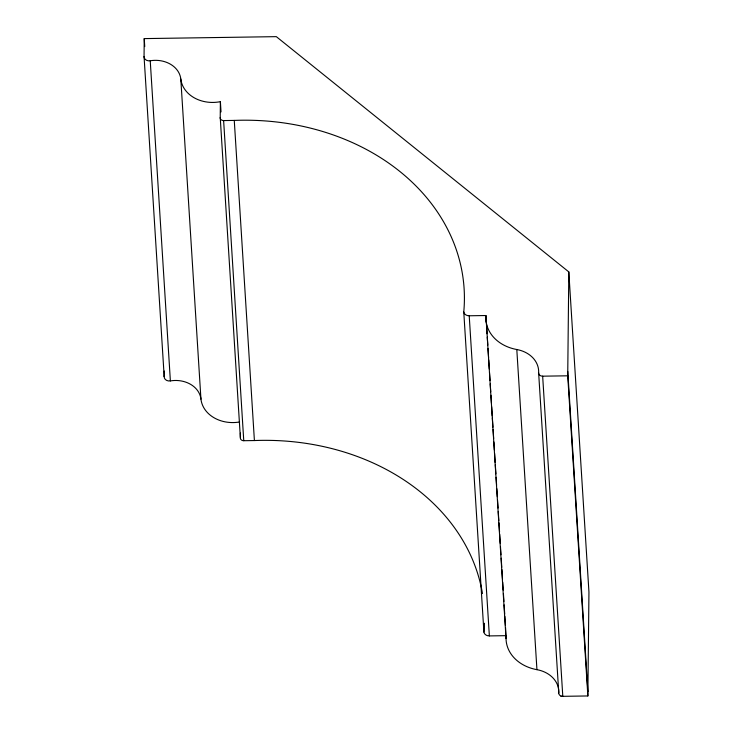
<?xml version="1.0" encoding="UTF-8"?>
<svg xmlns="http://www.w3.org/2000/svg" width="733" height="733" viewBox="0 0 733 733"><rect width="100%" height="100%" fill="white"/><g stroke="black" fill="none" stroke-linecap="round" stroke-linejoin="round"><path stroke-width="1.1" d="M239.627 421.979A32.756 26.535 -3.6 0 1 200.952 399.137A26.067 21.12 -3.6 0 0 170.377 380.913A5.268 4.261 -3.6 0 1 164.192 376.606L144.053 56.459L144.236 38.602L276.323 36.65L568.808 271.906L588.947 592.053L587.866 695.956L560.928 696.35M164.256 371.017L164.192 376.606L164.311 375.91M482.479 593.547A225.398 182.581 -3.6 0 0 254.406 440.551L243.759 440.707A3.463 2.804 -3.6 0 1 240.36 437.564L220.221 117.427L220.386 101.667A32.756 26.535 -3.6 0 1 180.804 78.99A26.067 21.12 -3.6 0 0 150.238 60.775A5.268 4.261 -3.6 0 1 144.053 56.459M240.36 437.564L240.415 433.066M485.897 318.406A40.837 33.077 -3.6 0 0 516.802 349.522A28.88 23.392 -3.6 0 1 538.636 372.822A4.059 3.289 -3.6 0 0 542.658 376.176L562.797 696.323A4.059 3.289 -3.6 0 1 558.775 692.969A28.88 23.392 -3.6 0 0 536.941 669.669A40.837 33.077 -3.6 0 1 506.036 638.553L485.924 315.529L469.221 315.776A5.543 4.49 -3.6 0 1 463.769 311.937A225.398 182.581 -3.6 0 0 234.267 120.414L223.62 120.569A3.463 2.804 -3.6 0 1 220.221 117.427M506.036 638.553L505.568 627.695M587.866 695.956L567.727 375.809L568.808 271.906M542.658 376.176L567.727 375.809M463.769 311.937L483.908 632.084A5.543 4.49 -3.6 0 0 489.36 635.914L506.072 635.667M567.773 371.402L587.912 691.549M538.636 372.822L558.775 692.969M516.802 349.522L536.941 669.669M485.924 315.529L486.355 322.364M486.501 324.646L487.069 333.753M487.289 337.171L487.793 345.151M488.004 348.569L488.581 357.677M488.719 359.958L489.296 369.075M489.507 372.492L490.01 380.464M490.23 383.881L490.725 391.862M490.945 395.279L491.449 403.251M491.66 406.668L492.237 415.785M492.374 418.067L492.952 427.174M493.098 429.456L493.666 438.572M493.886 441.99L494.381 449.961M494.601 453.379L495.169 462.496M495.316 464.777L495.893 473.894M496.104 477.311L496.608 485.283M496.818 488.7L497.322 496.672M497.542 500.089L498.037 508.07M498.257 511.487L498.825 520.604M498.971 522.876L499.549 531.993M499.686 534.275L500.263 543.382M500.474 546.8L500.978 554.78M501.198 558.198L501.766 567.315M501.913 569.587L502.481 578.704M502.701 582.121L503.205 590.102M503.415 593.519L503.919 601.491M504.13 604.908L504.707 614.025M504.854 616.297L505.422 625.414M469.221 315.776L489.36 635.914M234.267 120.414L254.406 440.551M223.62 120.569L243.759 440.707M220.386 101.667L221.027 111.92M180.804 78.99L200.952 399.137M150.238 60.775L170.377 380.913M144.236 38.602L144.74 46.573M484.476 623.252A225.398 182.581 -3.6 0 1 483.908 632.084"/></g></svg>
